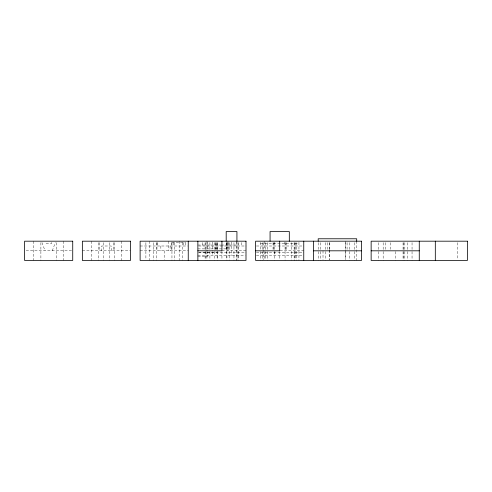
<?xml version="1.0" encoding="UTF-8"?>
<svg xmlns="http://www.w3.org/2000/svg" width="492" height="492" viewBox="0 0 492 492"><rect width="100%" height="100%" fill="white"/><g stroke="black" fill="none" stroke-linecap="round" stroke-linejoin="round"><path stroke-width="0.37" stroke-dasharray="2.46 1.84" d="M52.275 250.815L55.368 242.562M171.88 242.63L185.355 242.63M260.44 243.595L298.945 243.595M197.87 245.034L220.668 245.034M221.277 245.034L236.375 245.034M140.115 246L187.673 246M198.633 246L246 246M256.387 246L303.755 246M197.87 248.891L226.75 248.891M26.125 250.815L72.73 250.815M82.355 250.815L130.485 250.815M140.115 250.815L188.245 250.815M221.935 250.815L246 250.815M280.071 250.815L303.755 250.815M198.608 252.74L217.12 252.74M198.633 252.808L246 252.808M256.387 252.808L303.755 252.808M197.87 255.625L245.237 255.625M256.387 255.625L302.229 255.625M197.87 256.59L207.495 256.59L207.495 251.824M41.961 242.562L45.055 250.815M457.775 242.667L457.775 259.696M412.05 242.667L412.05 250.815M412.05 251.553L412.05 260.44M407.235 242.667L407.235 250.815M407.235 251.553L407.235 260.44M404.83 242.667L404.83 250.815M404.83 251.553L404.83 260.44M403.225 242.667L403.225 250.815M403.225 251.553L403.225 259.696M403.059 242.667L403.059 250.815M403.059 251.553L403.059 260.44M395.205 251.553L395.205 260.44M390.39 242.667L390.39 249.333M385.58 242.667L385.58 249.333M383.17 242.667L383.17 250.815M383.17 251.553L383.17 260.44M378.36 242.667L378.36 250.815M378.36 251.553L378.36 260.44M356.7 241.185L356.7 260.44M354.295 242.667L354.295 250.815M354.295 251.553L354.295 260.44M349.48 242.667L349.48 250.815M349.48 251.553L349.48 260.44M347.075 242.667L347.075 249.333M345.556 241.185L345.556 249.333M345.556 250.071L345.556 259.696M345.47 242.667L345.47 250.815M345.47 251.553L345.47 259.696M329.425 242.667L329.425 249.333M329.425 250.071L329.425 259.696M329.345 242.667L329.345 249.333M329.345 250.071L329.345 259.696M327.82 242.667L327.82 249.333M325.415 242.667L325.415 250.815M325.415 251.553L325.415 260.44M323.01 250.815L323.01 259.696M320.599 242.667L320.599 250.815M320.599 251.553L320.599 260.44M318.195 242.667L318.195 250.815M318.195 251.553L318.195 260.44M298.945 242.39L298.945 260.44M296.535 242.667L296.535 260.44M295.735 242.667L295.735 259.696M294.683 242.667L294.683 260.44M294.13 242.667L294.13 260.44M291.725 242.667L291.725 260.44M286.338 242.667L286.338 250.815M285.711 242.667L285.711 250.815M285.059 242.667L285.059 260.44M284.505 242.39L284.505 243.595M279.69 251.553L279.69 259.696M274.88 242.39L274.88 243.595M274.88 251.498L274.88 255.625M274.321 242.667L274.321 250.815M274.321 251.553L274.321 260.44M273.675 242.667L273.675 249.333M273.042 242.667L273.042 249.333M267.66 242.667L267.66 250.815M267.66 251.553L267.66 260.44M265.25 242.667L265.25 250.815M265.25 251.553L265.25 259.696M264.696 241.185L264.696 249.333M264.696 251.553L264.696 259.696M263.65 242.667L263.65 249.333M263.65 250.071L263.65 259.696M262.845 242.667L262.845 250.815M262.845 251.553L262.845 260.44M260.44 242.39L260.44 250.815M260.44 251.498L260.44 260.44M241.185 242.562L241.185 246M238.78 242.667L238.78 260.44M237.98 242.667L237.98 259.696M236.929 241.185L236.929 260.44M236.375 241.947L236.375 260.44M233.964 242.667L233.964 260.44M231.56 241.947L231.56 255.625M229.155 242.667L229.155 260.44M228.583 242.667L228.583 250.815M227.95 241.185L227.95 250.815M227.304 242.667L227.304 250.815M226.935 242.667L226.935 260.44M226.75 242.667L226.75 259.696M226.191 242.667L226.191 250.815M221.935 251.553L221.935 259.696M217.304 242.667L217.304 250.815M217.304 251.553L217.304 260.44M217.12 242.667L217.12 259.696M216.566 242.667L216.566 249.333M215.92 242.667L215.92 249.333M215.287 242.667L215.287 249.333M214.715 242.667L214.715 250.815M214.715 251.553L214.715 260.44M212.31 241.947L212.31 251.068M212.31 251.824L212.31 255.625M209.9 242.667L209.9 250.815M209.9 251.553L209.9 260.44M207.495 241.947L207.495 251.068M206.941 241.185L206.941 250.815M206.941 251.553L206.941 260.44M205.89 242.667L205.89 250.815M205.89 251.553L205.89 259.696M205.09 242.667L205.09 250.815M205.09 251.553L205.09 260.44M202.686 242.562L202.686 246M185.361 242.562L185.361 246M183.454 242.562L183.454 246M182.47 242.63L182.47 260.44M179.174 241.185L179.174 260.44M174.765 242.63L174.765 260.44M173.627 242.562L173.627 246M171.954 242.667L171.954 260.44M171.4 242.667L171.4 250.815M170.097 246L170.097 250.815M168.436 241.185L168.436 250.815M164.18 250.815L164.18 259.696M160.847 246L160.847 250.815M157.206 242.562L157.206 246M156.96 242.667L156.96 250.815M156.407 242.667L156.407 260.44M153.59 242.667L153.59 260.44M149.187 241.185L149.187 260.44M145.89 242.667L145.89 259.696M121.413 241.185L121.413 260.44M114.193 242.667L114.193 260.44M113.64 242.667L113.64 250.815M111.235 250.815L111.235 246L101.61 246L101.61 250.815M109.384 242.667L109.384 260.44M103.461 242.667L103.461 260.44M99.2 242.667L99.2 250.815M98.646 242.667L98.646 260.44M91.426 241.185L91.426 260.44M63.659 241.185L63.659 260.44M56.439 242.667L56.439 260.44M51.629 242.39L51.629 243.595L45.707 243.595L45.707 242.39M40.891 242.667L40.891 260.44M33.671 241.185L33.671 260.44"/><path stroke-width="0.74" d="M197.87 250.815L221.935 250.815L221.935 241.185M255.625 250.815L279.69 250.815L279.69 241.185M313.386 250.815L361.515 250.815M371.14 250.815L419.27 250.815M435.315 241.185L435.315 260.44M419.27 241.185L419.27 260.44M356.7 241.185L356.7 238.78L318.195 238.78L318.195 241.185M313.386 241.185L313.386 260.44M303.755 241.185L303.755 260.44M289.314 241.185L289.314 231.56L270.065 231.56L270.065 241.185M236.929 241.185L236.929 231.56L226.191 231.56L226.191 241.185M197.87 241.185L197.87 260.44M188.245 241.185L188.245 260.44M72.73 241.185L24.6 241.185L24.6 260.44L72.73 260.44L72.73 241.185M130.485 241.185L82.355 241.185L82.355 260.44L130.485 260.44L130.485 241.185M246 241.185L140.115 241.185L140.115 260.44L246 260.44L246 241.185M361.515 241.185L255.625 241.185L255.625 260.44L361.515 260.44L361.515 241.185M467.4 241.185L371.14 241.185L371.14 260.44L467.4 260.44L467.4 241.185"/></g></svg>
